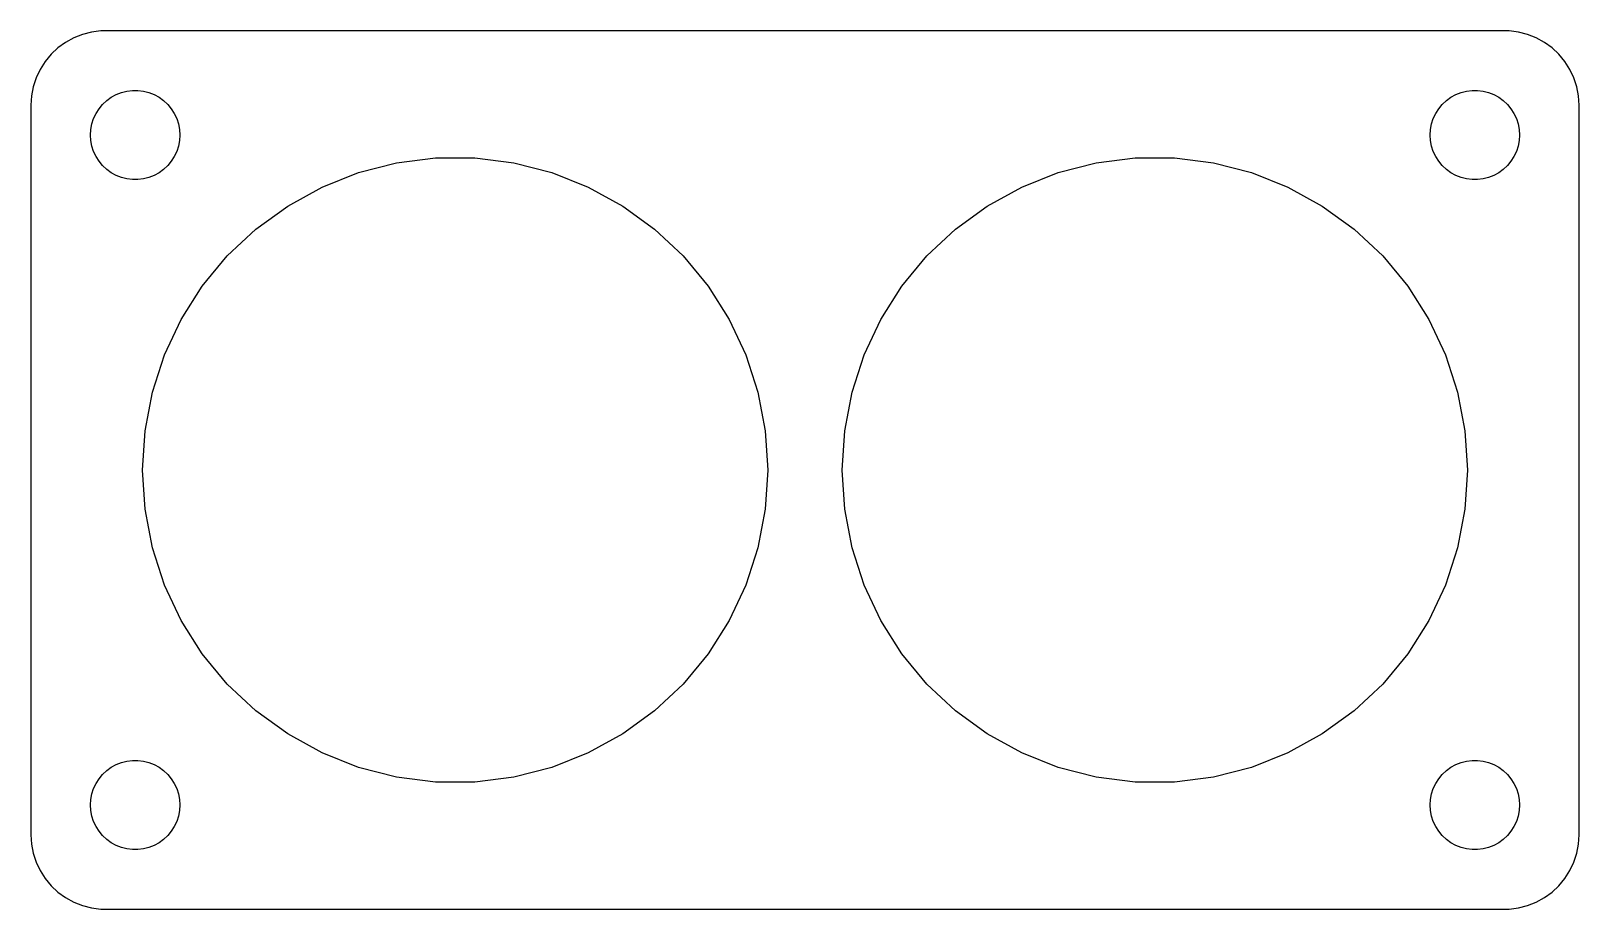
# Model space of a CAD drawing. Header units: metres. Extents: x -52 to 52, y -29 to 29.
import ezdxf

# ---------------------------------------------------------------- set-up
doc = ezdxf.new("R2010")
doc.units = ezdxf.units.M

msp = doc.modelspace()

# ---------------------------------------------------------------- linework, layer by layer
for p, q in [((-48.5451, 29.2553), (-49.1289, 29.0241)), ((-47.9369, 29.4114), (-48.5451, 29.2553)), ((-47.3139, 29.4901), (-47.9369, 29.4114)), ((47.3139, 29.4901), (-47.3139, 29.4901)), ((47.9369, 29.4114), (47.3139, 29.4901)), ((48.5451, 29.2553), (47.9369, 29.4114)), ((49.1289, 29.0241), (48.5451, 29.2553)), ((-50.1871, 28.3526), (-50.6448, 27.9227)), ((-49.6791, 28.7216), (-50.1871, 28.3526)), ((-49.1289, 29.0241), (-49.6791, 28.7216)), ((49.6791, 28.7216), (49.1289, 29.0241)), ((50.1871, 28.3526), (49.6791, 28.7216)), ((50.6448, 27.9227), (50.1871, 28.3526)), ((-51.0451, 27.4389), (-51.3815, 26.9088)), ((-50.6448, 27.9227), (-51.0451, 27.4389)), ((51.0451, 27.4389), (50.6448, 27.9227)), ((51.3815, 26.9088), (51.0451, 27.4389)), ((-51.6489, 26.3406), (-51.8429, 25.7434)), ((-51.3815, 26.9088), (-51.6489, 26.3406)), ((51.6489, 26.3406), (51.3815, 26.9088)), ((51.8429, 25.7434), (51.6489, 26.3406)), ((-51.9606, 25.1267), (-52, 24.5)), ((-51.8429, 25.7434), (-51.9606, 25.1267)), ((-46.9123, 24.8115), (-46.6075, 25.033)), ((-46.6075, 25.033), (-46.2773, 25.2145)), ((-46.2773, 25.2145), (-45.927, 25.3532)), ((-45.927, 25.3532), (-45.5621, 25.4469)), ((-45.5621, 25.4469), (-45.1884, 25.4941)), ((-45.1884, 25.4941), (-44.8116, 25.4941)), ((-44.8116, 25.4941), (-44.4379, 25.4469)), ((-44.4379, 25.4469), (-44.0729, 25.3532)), ((-44.0729, 25.3532), (-43.7227, 25.2145)), ((-43.7227, 25.2145), (-43.3925, 25.033)), ((-43.3925, 25.033), (-43.0877, 24.8115)), ((43.0877, 24.8115), (43.3925, 25.033)), ((43.3925, 25.033), (43.7227, 25.2145)), ((43.7227, 25.2145), (44.0729, 25.3532)), ((44.0729, 25.3532), (44.4379, 25.4469)), ((44.4379, 25.4469), (44.8116, 25.4941)), ((44.8116, 25.4941), (45.1884, 25.4941)), ((45.1884, 25.4941), (45.5621, 25.4469)), ((45.5621, 25.4469), (45.927, 25.3532)), ((45.927, 25.3532), (46.2773, 25.2145)), ((46.2773, 25.2145), (46.6075, 25.033)), ((46.6075, 25.033), (46.9123, 24.8115)), ((51.9606, 25.1267), (51.8429, 25.7434)), ((52, 24.5), (51.9606, 25.1267)), ((-52, 24.5), (-52, -24.5)), ((-47.7893, 23.6044), (-47.6289, 23.9453)), ((-47.6289, 23.9453), (-47.427, 24.2634)), ((-47.427, 24.2634), (-47.1869, 24.5536)), ((-47.1869, 24.5536), (-46.9123, 24.8115)), ((-43.0877, 24.8115), (-42.8131, 24.5536)), ((-42.8131, 24.5536), (-42.5729, 24.2634)), ((-42.5729, 24.2634), (-42.3711, 23.9453)), ((-42.3711, 23.9453), (-42.2107, 23.6044)), ((42.2107, 23.6044), (42.3711, 23.9453)), ((42.3711, 23.9453), (42.5729, 24.2634)), ((42.5729, 24.2634), (42.8131, 24.5536)), ((42.8131, 24.5536), (43.0877, 24.8115)), ((46.9123, 24.8115), (47.1869, 24.5536)), ((47.1869, 24.5536), (47.427, 24.2634)), ((47.427, 24.2634), (47.6289, 23.9453)), ((47.6289, 23.9453), (47.7893, 23.6044)), ((52, -24.5), (52, 24.5)), ((-47.9763, 22.876), (-47.9057, 23.2461)), ((-47.9057, 23.2461), (-47.7893, 23.6044)), ((-42.2107, 23.6044), (-42.0942, 23.2461)), ((-42.0942, 23.2461), (-42.0237, 22.876)), ((42.0237, 22.876), (42.0942, 23.2461)), ((42.0942, 23.2461), (42.2107, 23.6044)), ((47.7893, 23.6044), (47.9057, 23.2461)), ((47.9057, 23.2461), (47.9763, 22.876)), ((-48, 22.5), (-47.9763, 22.876)), ((-47.9763, 22.124), (-48, 22.5)), ((-47.9057, 21.7539), (-47.9763, 22.124)), ((-42.0237, 22.124), (-42.0942, 21.7539)), ((-42.0237, 22.876), (-42, 22.5)), ((-42, 22.5), (-42.0237, 22.124)), ((42, 22.5), (42.0237, 22.876)), ((42.0237, 22.124), (42, 22.5)), ((42.0942, 21.7539), (42.0237, 22.124)), ((47.9763, 22.124), (47.9057, 21.7539)), ((47.9763, 22.876), (48, 22.5)), ((48, 22.5), (47.9763, 22.124)), ((-47.7893, 21.3956), (-47.9057, 21.7539)), ((-47.6289, 21.0547), (-47.7893, 21.3956)), ((-47.427, 20.7366), (-47.6289, 21.0547)), ((-42.3711, 21.0547), (-42.5729, 20.7366)), ((-42.2107, 21.3956), (-42.3711, 21.0547)), ((-42.0942, 21.7539), (-42.2107, 21.3956)), ((-27.435, 20.628), (-24.8186, 20.9586)), ((-24.8186, 20.9586), (-22.1814, 20.9586)), ((-22.1814, 20.9586), (-19.565, 20.628)), ((19.565, 20.628), (22.1814, 20.9586)), ((22.1814, 20.9586), (24.8186, 20.9586)), ((24.8186, 20.9586), (27.435, 20.628)), ((42.2107, 21.3956), (42.0942, 21.7539)), ((42.3711, 21.0547), (42.2107, 21.3956)), ((42.5729, 20.7366), (42.3711, 21.0547)), ((47.6289, 21.0547), (47.427, 20.7366)), ((47.7893, 21.3956), (47.6289, 21.0547)), ((47.9057, 21.7539), (47.7893, 21.3956)), ((-47.1869, 20.4464), (-47.427, 20.7366)), ((-46.9123, 20.1884), (-47.1869, 20.4464)), ((-46.6075, 19.967), (-46.9123, 20.1884)), ((-46.2773, 19.7855), (-46.6075, 19.967)), ((-45.927, 19.6468), (-46.2773, 19.7855)), ((-43.7227, 19.7855), (-44.0729, 19.6468)), ((-43.3925, 19.967), (-43.7227, 19.7855)), ((-43.0877, 20.1884), (-43.3925, 19.967)), ((-42.8131, 20.4464), (-43.0877, 20.1884)), ((-42.5729, 20.7366), (-42.8131, 20.4464)), ((-32.4414, 19.0014), (-29.9893, 19.9722)), ((-29.9893, 19.9722), (-27.435, 20.628)), ((-19.565, 20.628), (-17.0106, 19.9722)), ((-17.0106, 19.9722), (-14.5586, 19.0014)), ((14.5586, 19.0014), (17.0106, 19.9722)), ((17.0106, 19.9722), (19.565, 20.628)), ((27.435, 20.628), (29.9893, 19.9722)), ((29.9893, 19.9722), (32.4414, 19.0014)), ((42.8131, 20.4464), (42.5729, 20.7366)), ((43.0877, 20.1884), (42.8131, 20.4464)), ((43.3925, 19.967), (43.0877, 20.1884)), ((43.7227, 19.7855), (43.3925, 19.967)), ((44.0729, 19.6468), (43.7227, 19.7855)), ((46.2773, 19.7855), (45.927, 19.6468)), ((46.6075, 19.967), (46.2773, 19.7855)), ((46.9123, 20.1884), (46.6075, 19.967)), ((47.1869, 20.4464), (46.9123, 20.1884)), ((47.427, 20.7366), (47.1869, 20.4464)), ((-45.5621, 19.5531), (-45.927, 19.6468)), ((-45.1884, 19.5059), (-45.5621, 19.5531)), ((-44.8116, 19.5059), (-45.1884, 19.5059)), ((-44.4379, 19.5531), (-44.8116, 19.5059)), ((-44.0729, 19.6468), (-44.4379, 19.5531)), ((-34.7523, 17.7309), (-32.4414, 19.0014)), ((-14.5586, 19.0014), (-12.2476, 17.7309)), ((12.2476, 17.7309), (14.5586, 19.0014)), ((32.4414, 19.0014), (34.7523, 17.7309)), ((44.4379, 19.5531), (44.0729, 19.6468)), ((44.8116, 19.5059), (44.4379, 19.5531)), ((45.1884, 19.5059), (44.8116, 19.5059)), ((45.5621, 19.5531), (45.1884, 19.5059)), ((45.927, 19.6468), (45.5621, 19.5531)), ((-36.8859, 16.1808), (-34.7523, 17.7309)), ((-12.2476, 17.7309), (-10.1141, 16.1808)), ((10.1141, 16.1808), (12.2476, 17.7309)), ((34.7523, 17.7309), (36.8859, 16.1808)), ((-38.8083, 14.3755), (-36.8859, 16.1808)), ((-10.1141, 16.1808), (-8.19165, 14.3755)), ((8.19165, 14.3755), (10.1141, 16.1808)), ((36.8859, 16.1808), (38.8083, 14.3755)), ((-40.4893, 12.3435), (-38.8083, 14.3755)), ((-8.19165, 14.3755), (-6.51064, 12.3435)), ((6.51064, 12.3435), (8.19165, 14.3755)), ((38.8083, 14.3755), (40.4893, 12.3435)), ((-41.9024, 10.1168), (-40.4893, 12.3435)), ((-6.51064, 12.3435), (-5.09755, 10.1168)), ((5.09755, 10.1168), (6.51064, 12.3435)), ((40.4893, 12.3435), (41.9024, 10.1168)), ((-43.0253, 7.73061), (-41.9024, 10.1168)), ((-5.09755, 10.1168), (-3.97469, 7.73061)), ((3.97469, 7.73061), (5.09755, 10.1168)), ((41.9024, 10.1168), (43.0253, 7.73061)), ((-43.8402, 5.22247), (-43.0253, 7.73061)), ((-3.97469, 7.73061), (-3.15974, 5.22247)), ((3.15974, 5.22247), (3.97469, 7.73061)), ((43.0253, 7.73061), (43.8402, 5.22247)), ((-44.3344, 2.63199), (-43.8402, 5.22247)), ((-3.15974, 5.22247), (-2.66559, 2.63199)), ((2.66559, 2.63199), (3.15974, 5.22247)), ((43.8402, 5.22247), (44.3344, 2.63199)), ((-44.5, 0), (-44.3344, 2.63199)), ((-2.66559, 2.63199), (-2.5, 0)), ((2.5, 0), (2.66559, 2.63199)), ((44.3344, 2.63199), (44.5, 0)), ((-44.3344, -2.63199), (-44.5, 0)), ((-2.5, 0), (-2.66559, -2.63199)), ((2.66559, -2.63199), (2.5, 0)), ((44.5, 0), (44.3344, -2.63199)), ((-43.8402, -5.22247), (-44.3344, -2.63199)), ((-2.66559, -2.63199), (-3.15974, -5.22247)), ((3.15974, -5.22247), (2.66559, -2.63199)), ((44.3344, -2.63199), (43.8402, -5.22247)), ((-43.0253, -7.73061), (-43.8402, -5.22247)), ((-3.15974, -5.22247), (-3.97469, -7.73061)), ((3.97469, -7.73061), (3.15974, -5.22247)), ((43.8402, -5.22247), (43.0253, -7.73061)), ((-41.9024, -10.1168), (-43.0253, -7.73061)), ((-3.97469, -7.73061), (-5.09755, -10.1168)), ((5.09755, -10.1168), (3.97469, -7.73061)), ((43.0253, -7.73061), (41.9024, -10.1168)), ((-40.4893, -12.3435), (-41.9024, -10.1168)), ((-5.09755, -10.1168), (-6.51064, -12.3435)), ((6.51064, -12.3435), (5.09755, -10.1168)), ((41.9024, -10.1168), (40.4893, -12.3435)), ((-38.8083, -14.3755), (-40.4893, -12.3435)), ((-6.51064, -12.3435), (-8.19165, -14.3755)), ((8.19165, -14.3755), (6.51064, -12.3435)), ((40.4893, -12.3435), (38.8083, -14.3755)), ((-36.8859, -16.1808), (-38.8083, -14.3755)), ((-8.19165, -14.3755), (-10.1141, -16.1808)), ((10.1141, -16.1808), (8.19165, -14.3755)), ((38.8083, -14.3755), (36.8859, -16.1808)), ((-34.7523, -17.7309), (-36.8859, -16.1808)), ((-10.1141, -16.1808), (-12.2476, -17.7309)), ((12.2476, -17.7309), (10.1141, -16.1808)), ((36.8859, -16.1808), (34.7523, -17.7309)), ((-32.4414, -19.0014), (-34.7523, -17.7309)), ((-12.2476, -17.7309), (-14.5586, -19.0014)), ((14.5586, -19.0014), (12.2476, -17.7309)), ((34.7523, -17.7309), (32.4414, -19.0014)), ((-46.2773, -19.7855), (-45.927, -19.6468)), ((-45.927, -19.6468), (-45.5621, -19.5531)), ((-45.5621, -19.5531), (-45.1884, -19.5059)), ((-45.1884, -19.5059), (-44.8116, -19.5059)), ((-44.8116, -19.5059), (-44.4379, -19.5531)), ((-44.4379, -19.5531), (-44.0729, -19.6468)), ((-44.0729, -19.6468), (-43.7227, -19.7855)), ((-29.9893, -19.9722), (-32.4414, -19.0014)), ((-14.5586, -19.0014), (-17.0106, -19.9722)), ((17.0106, -19.9722), (14.5586, -19.0014)), ((32.4414, -19.0014), (29.9893, -19.9722)), ((43.7227, -19.7855), (44.0729, -19.6468)), ((44.0729, -19.6468), (44.4379, -19.5531)), ((44.4379, -19.5531), (44.8116, -19.5059)), ((44.8116, -19.5059), (45.1884, -19.5059)), ((45.1884, -19.5059), (45.5621, -19.5531)), ((45.5621, -19.5531), (45.927, -19.6468)), ((45.927, -19.6468), (46.2773, -19.7855)), ((-47.6289, -21.0547), (-47.427, -20.7366)), ((-47.427, -20.7366), (-47.1869, -20.4464)), ((-47.1869, -20.4464), (-46.9123, -20.1884)), ((-46.9123, -20.1884), (-46.6075, -19.967)), ((-46.6075, -19.967), (-46.2773, -19.7855)), ((-43.7227, -19.7855), (-43.3925, -19.967)), ((-43.3925, -19.967), (-43.0877, -20.1884)), ((-43.0877, -20.1884), (-42.8131, -20.4464)), ((-42.8131, -20.4464), (-42.5729, -20.7366)), ((-42.5729, -20.7366), (-42.3711, -21.0547)), ((-27.435, -20.628), (-29.9893, -19.9722)), ((-24.8186, -20.9586), (-27.435, -20.628)), ((-19.565, -20.628), (-22.1814, -20.9586)), ((-17.0106, -19.9722), (-19.565, -20.628)), ((19.565, -20.628), (17.0106, -19.9722)), ((22.1814, -20.9586), (19.565, -20.628)), ((27.435, -20.628), (24.8186, -20.9586)), ((29.9893, -19.9722), (27.435, -20.628)), ((42.3711, -21.0547), (42.5729, -20.7366)), ((42.5729, -20.7366), (42.8131, -20.4464)), ((42.8131, -20.4464), (43.0877, -20.1884)), ((43.0877, -20.1884), (43.3925, -19.967)), ((43.3925, -19.967), (43.7227, -19.7855)), ((46.2773, -19.7855), (46.6075, -19.967)), ((46.6075, -19.967), (46.9123, -20.1884)), ((46.9123, -20.1884), (47.1869, -20.4464)), ((47.1869, -20.4464), (47.427, -20.7366)), ((47.427, -20.7366), (47.6289, -21.0547)), ((-47.9763, -22.124), (-47.9057, -21.7539)), ((-47.9057, -21.7539), (-47.7893, -21.3956)), ((-47.7893, -21.3956), (-47.6289, -21.0547)), ((-42.3711, -21.0547), (-42.2107, -21.3956)), ((-42.2107, -21.3956), (-42.0942, -21.7539)), ((-42.0942, -21.7539), (-42.0237, -22.124)), ((-22.1814, -20.9586), (-24.8186, -20.9586)), ((24.8186, -20.9586), (22.1814, -20.9586)), ((42.0237, -22.124), (42.0942, -21.7539)), ((42.0942, -21.7539), (42.2107, -21.3956)), ((42.2107, -21.3956), (42.3711, -21.0547)), ((47.6289, -21.0547), (47.7893, -21.3956)), ((47.7893, -21.3956), (47.9057, -21.7539)), ((47.9057, -21.7539), (47.9763, -22.124)), ((-48, -22.5), (-47.9763, -22.124)), ((-47.9763, -22.876), (-48, -22.5)), ((-47.9057, -23.2461), (-47.9763, -22.876)), ((-42.0237, -22.876), (-42.0942, -23.2461)), ((-42.0237, -22.124), (-42, -22.5)), ((-42, -22.5), (-42.0237, -22.876)), ((42, -22.5), (42.0237, -22.124)), ((42.0237, -22.876), (42, -22.5)), ((42.0942, -23.2461), (42.0237, -22.876)), ((47.9763, -22.876), (47.9057, -23.2461)), ((47.9763, -22.124), (48, -22.5)), ((48, -22.5), (47.9763, -22.876)), ((-47.7893, -23.6044), (-47.9057, -23.2461)), ((-47.6289, -23.9453), (-47.7893, -23.6044)), ((-42.2107, -23.6044), (-42.3711, -23.9453)), ((-42.0942, -23.2461), (-42.2107, -23.6044)), ((42.2107, -23.6044), (42.0942, -23.2461)), ((42.3711, -23.9453), (42.2107, -23.6044)), ((47.7893, -23.6044), (47.6289, -23.9453)), ((47.9057, -23.2461), (47.7893, -23.6044)), ((-52, -24.5), (-51.9606, -25.1267)), ((-47.427, -24.2634), (-47.6289, -23.9453)), ((-47.1869, -24.5536), (-47.427, -24.2634)), ((-46.9123, -24.8115), (-47.1869, -24.5536)), ((-46.6075, -25.033), (-46.9123, -24.8115)), ((-43.0877, -24.8115), (-43.3925, -25.033)), ((-42.8131, -24.5536), (-43.0877, -24.8115)), ((-42.5729, -24.2634), (-42.8131, -24.5536)), ((-42.3711, -23.9453), (-42.5729, -24.2634)), ((42.5729, -24.2634), (42.3711, -23.9453)), ((42.8131, -24.5536), (42.5729, -24.2634)), ((43.0877, -24.8115), (42.8131, -24.5536)), ((43.3925, -25.033), (43.0877, -24.8115)), ((46.9123, -24.8115), (46.6075, -25.033)), ((47.1869, -24.5536), (46.9123, -24.8115)), ((47.427, -24.2634), (47.1869, -24.5536)), ((47.6289, -23.9453), (47.427, -24.2634)), ((51.9606, -25.1267), (52, -24.5)), ((-51.9606, -25.1267), (-51.8429, -25.7434)), ((-51.8429, -25.7434), (-51.6489, -26.3406)), ((-46.2773, -25.2145), (-46.6075, -25.033)), ((-45.927, -25.3532), (-46.2773, -25.2145)), ((-45.5621, -25.4469), (-45.927, -25.3532)), ((-45.1884, -25.4941), (-45.5621, -25.4469)), ((-44.8116, -25.4941), (-45.1884, -25.4941)), ((-44.4379, -25.4469), (-44.8116, -25.4941)), ((-44.0729, -25.3532), (-44.4379, -25.4469)), ((-43.7227, -25.2145), (-44.0729, -25.3532)), ((-43.3925, -25.033), (-43.7227, -25.2145)), ((43.7227, -25.2145), (43.3925, -25.033)), ((44.0729, -25.3532), (43.7227, -25.2145)), ((44.4379, -25.4469), (44.0729, -25.3532)), ((44.8116, -25.4941), (44.4379, -25.4469)), ((45.1884, -25.4941), (44.8116, -25.4941)), ((45.5621, -25.4469), (45.1884, -25.4941)), ((45.927, -25.3532), (45.5621, -25.4469)), ((46.2773, -25.2145), (45.927, -25.3532)), ((46.6075, -25.033), (46.2773, -25.2145)), ((51.6489, -26.3406), (51.8429, -25.7434)), ((51.8429, -25.7434), (51.9606, -25.1267)), ((-51.6489, -26.3406), (-51.3815, -26.9088)), ((-51.3815, -26.9088), (-51.0451, -27.4389)), ((51.0451, -27.4389), (51.3815, -26.9088)), ((51.3815, -26.9088), (51.6489, -26.3406)), ((-51.0451, -27.4389), (-50.6448, -27.9227)), ((-50.6448, -27.9227), (-50.1871, -28.3526)), ((50.1871, -28.3526), (50.6448, -27.9227)), ((50.6448, -27.9227), (51.0451, -27.4389)), ((-50.1871, -28.3526), (-49.6791, -28.7216)), ((-49.6791, -28.7216), (-49.1289, -29.0241)), ((-49.1289, -29.0241), (-48.5451, -29.2553)), ((48.5451, -29.2553), (49.1289, -29.0241)), ((49.1289, -29.0241), (49.6791, -28.7216)), ((49.6791, -28.7216), (50.1871, -28.3526)), ((-48.5451, -29.2553), (-47.9369, -29.4114)), ((-47.9369, -29.4114), (-47.3139, -29.4901)), ((-47.3139, -29.4901), (47.3139, -29.4901)), ((47.3139, -29.4901), (47.9369, -29.4114)), ((47.9369, -29.4114), (48.5451, -29.2553))]:
    msp.add_line(p, q)

doc.saveas('drawing.dxf')
